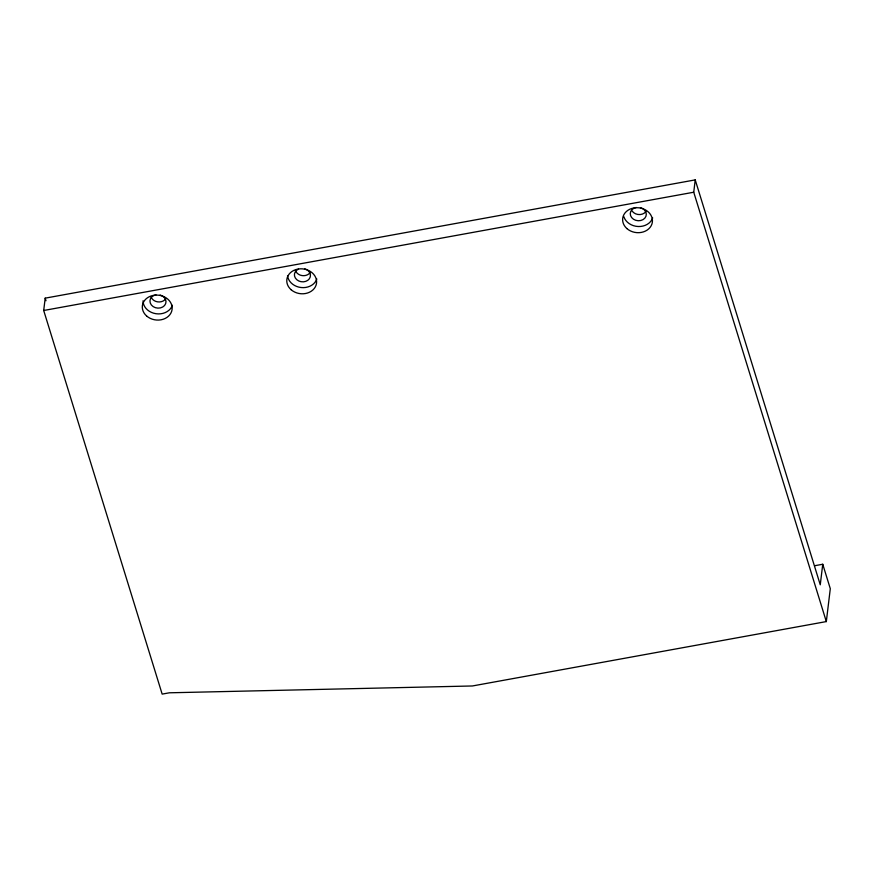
<?xml version="1.0" encoding="UTF-8"?>
<svg xmlns="http://www.w3.org/2000/svg" width="874" height="874" viewBox="0 0 874 874"><rect width="100%" height="100%" fill="white"/><g stroke="black" fill="none" stroke-linecap="round" stroke-linejoin="round"><path stroke-width="1.31" d="M822.751 564.254L830.3 588.694L826.323 621.578L472.408 685.97L169.381 692.798L162.16 694.109L43.7 310.488L45.197 298.154L695.223 179.891L820.26 584.804L822.751 564.254L814.699 565.718M826.323 621.578L693.738 192.225L695.223 179.891M43.7 310.488L693.738 192.225M45.197 298.154L45.994 300.754M645.952 211.519A8.041 6.697 6.9 0 1 632.055 210.929M640.402 207.641A8.041 6.697 6.9 0 1 644.826 218.161A8.041 6.697 6.9 0 1 631.684 217.604A8.041 6.697 6.9 0 1 636.25 207.466M165.645 298.897A8.041 6.697 6.9 0 1 157.626 301.858A8.041 6.697 6.9 0 1 150.962 296.657M160.106 295.019A8.041 6.697 6.9 0 1 164.52 305.539A8.041 6.697 6.9 0 1 151.377 304.993A8.041 6.697 6.9 0 1 155.943 294.844M310.095 272.622A8.041 6.697 6.9 0 1 302.076 275.583A8.041 6.697 6.9 0 1 295.412 270.383M304.556 268.744A8.041 6.697 6.9 0 1 309.352 278.784A8.041 6.697 6.9 0 1 296.723 279.647A8.041 6.697 6.9 0 1 298.46 269.159M172.375 305.255A14.967 12.465 6.9 0 1 155.933 313.711A14.967 12.465 6.9 0 1 143.041 300.787M316.825 278.97A14.967 12.465 6.9 0 1 301.038 287.524A14.967 12.465 6.9 0 1 287.546 275.594M652.681 217.866A14.967 12.465 6.9 0 1 638.184 226.519A14.967 12.465 6.9 0 1 623.839 216.665M146.603 315.973A14.967 12.465 6.9 0 0 171.632 311.417A14.967 12.465 6.9 0 0 153.453 295.357A14.967 12.465 6.9 0 0 146.603 315.973M291.064 289.687A14.967 12.465 6.9 0 0 316.082 285.142A14.967 12.465 6.9 0 0 297.903 269.083A14.967 12.465 6.9 0 0 291.064 289.687M626.909 228.584A14.967 12.465 6.9 0 0 651.928 224.039A14.967 12.465 6.9 0 0 633.759 207.979A14.967 12.465 6.9 0 0 626.909 228.584"/></g></svg>
